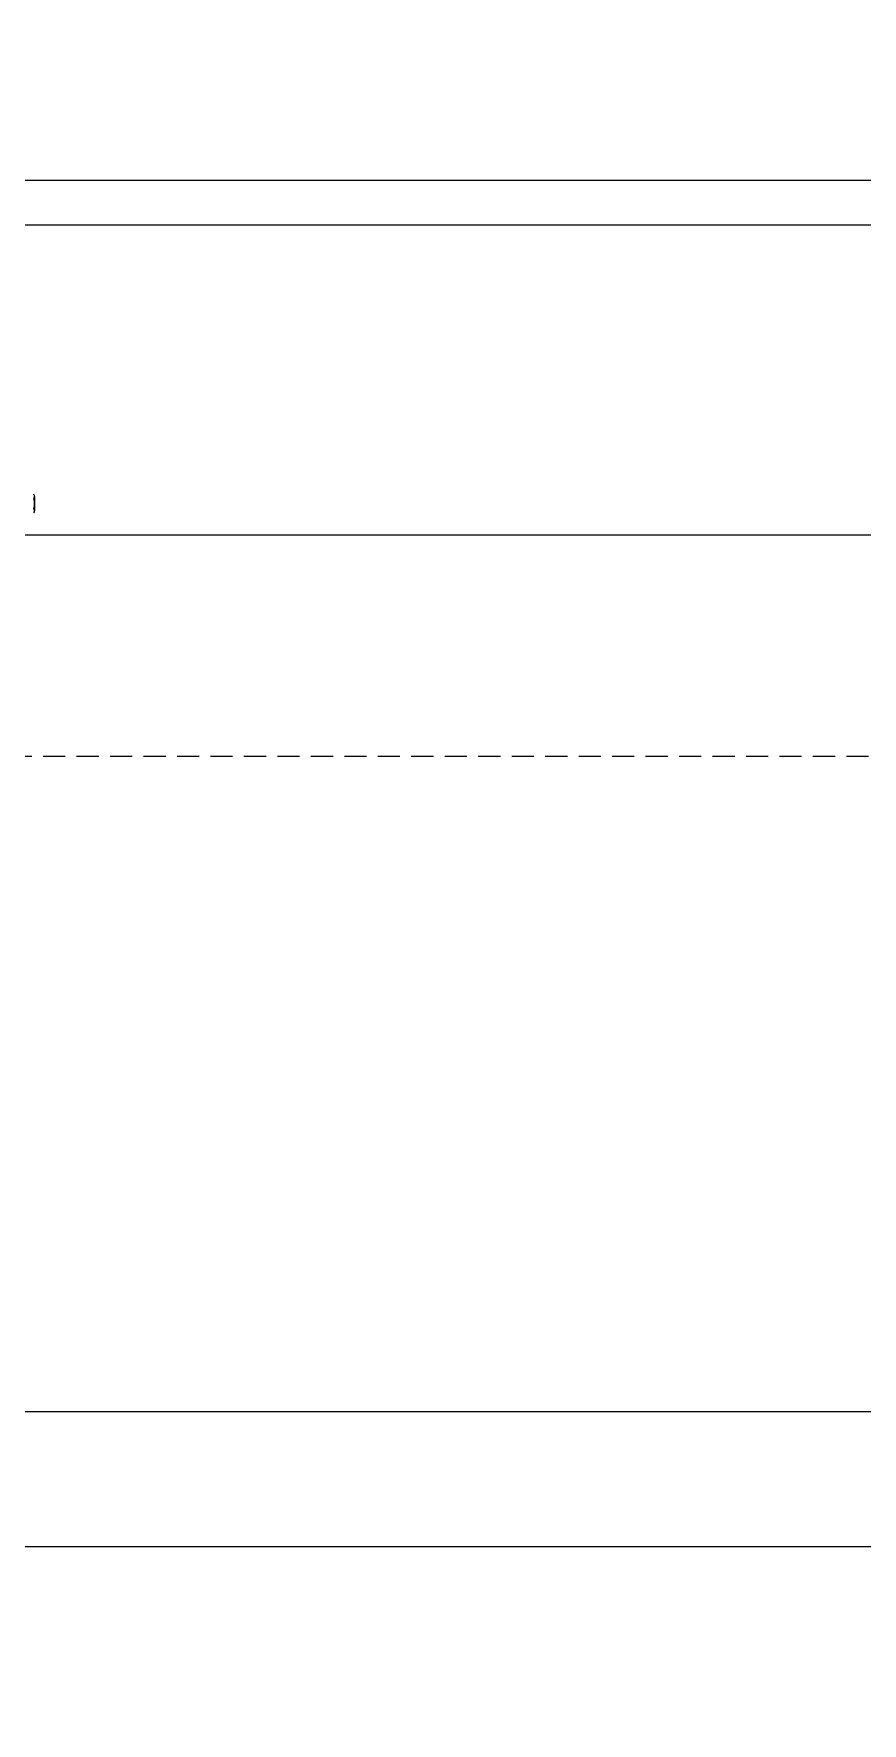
# Model space of a CAD drawing. Header units: millimetres. Extents: x 13515 to 183937, y -33900 to -660.
# Drawn here: x 119430.57 to 119437.89, y -19629.32 to -19614.4 of the extents above; entities that cross this region are included whole.
import ezdxf

# ---------------------------------------------------------------- set-up
doc = ezdxf.new("R2010")
doc.units = ezdxf.units.MM
doc.header["$LTSCALE"] = 100
doc.header["$MEASUREMENT"] = 0
doc.linetypes.add('HIDDEN2', pattern=[0.1875, 0.125, -0.0625])
doc.layers.get('0').update_dxf_attribs({"linetype": 'CONTINUOUS'})
doc.layers.add('ELE9', color=9, linetype='CONTINUOUS')
doc.layers.add('주차-화물', color=251, linetype='CONTINUOUS')

# ---------------------------------------------------------------- blocks, each defined once
blk = doc.blocks.new('sdfsgfdgdfg')
at = {"layer": '주차-화물', "ltscale": 0.1}
blk.add_lwpolyline([(36469107.63, 558896.34), (36469107.63, 564896.34), (36465857.63, 564896.34), (36465857.63, 558896.34), (36469107.63, 558896.34), (36465857.63, 564896.34)], dxfattribs=at)
blk = doc.blocks.new('FGHJ')
at = {"layer": 'ELE9', "ltscale": 0.002}
for p, q in [((37052124.07, 40671.34), (37049674.07, 40671.34)), ((37049674.07, 40471.34), (37052124.07, 40471.34))]:
    blk.add_line(p, q, dxfattribs=at)
at = {"layer": 'ELE9'}
blk.add_line((37049757.07, 40493.1), (37049757.07, 40484.96), dxfattribs=at)
at = {"layer": 'ELE9', "lineweight": 0}
for p, q in [((37052169.47, 39976.34), (37049628.67, 39976.34)), ((37049628.67, 39900.34), (37052169.47, 39900.34))]:
    blk.add_line(p, q, dxfattribs=at)
at = {"layer": 'ELE9', "linetype": 'HIDDEN2'}
blk.add_lwpolyline([(37195449.07, 67346.34), (37195449.07, 40346.34), (37042549.07, 40346.34), (37042549.07, 51346.34), (37030449.07, 51346.34), (37030449.07, -38303.66), (37200899.07, -38303.66)], dxfattribs=at)
at = {"layer": 'ELE9'}
for centre, radius, start, end in [((37049755.21, 40493.02), 1.86, 316.9662, 43.0338), ((37049749.45, 40489.03), 7.61, 339.11949, 20.88051), ((37049755.21, 40485.05), 1.86, 316.9662, 43.0338)]:
    blk.add_arc(centre, radius, start, end, dxfattribs=at)
at = {"layer": 'ELE9', "rotation": 180}
blk.add_blockref('sdfsgfdgdfg', (73518231.7, 605542.68), dxfattribs=at)

msp = doc.modelspace()

# ---------------------------------------------------------------- block references
at = {"xscale": 0.01565102769230769, "yscale": 0.01565102769230769, "zscale": 0.01565102769230769}
msp.add_blockref('FGHJ', (-460436.194, -20252.242), dxfattribs=at)

doc.saveas('drawing.dxf')
